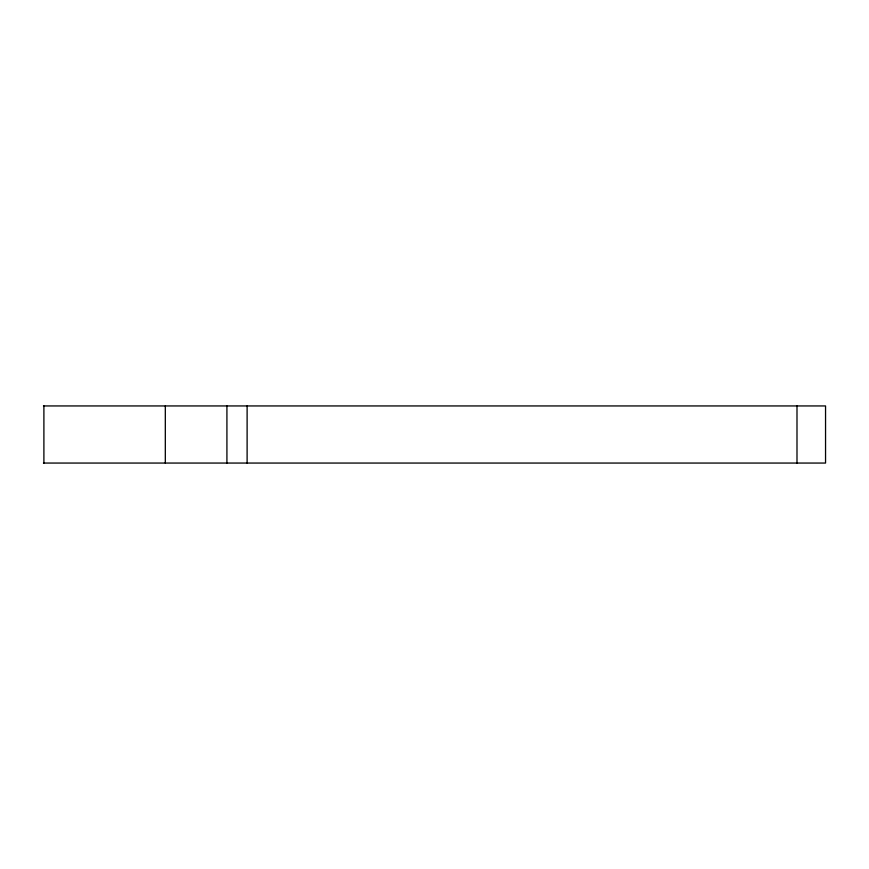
<?xml version="1.0" encoding="UTF-8"?>
<svg xmlns="http://www.w3.org/2000/svg" width="869" height="869" viewBox="0 0 869 869"><rect width="100%" height="100%" fill="white"/><g stroke="black" fill="none" stroke-linecap="round" stroke-linejoin="round"><path stroke-width="1.3" d="M43.45 405.942L825.55 405.942L825.55 463.058L43.45 463.058M796.992 405.942L796.992 463.058M247.111 405.942L247.111 463.058M226.918 405.942L226.918 463.058M165.316 405.942L165.316 463.058M43.895 405.942L43.895 463.058"/></g></svg>
